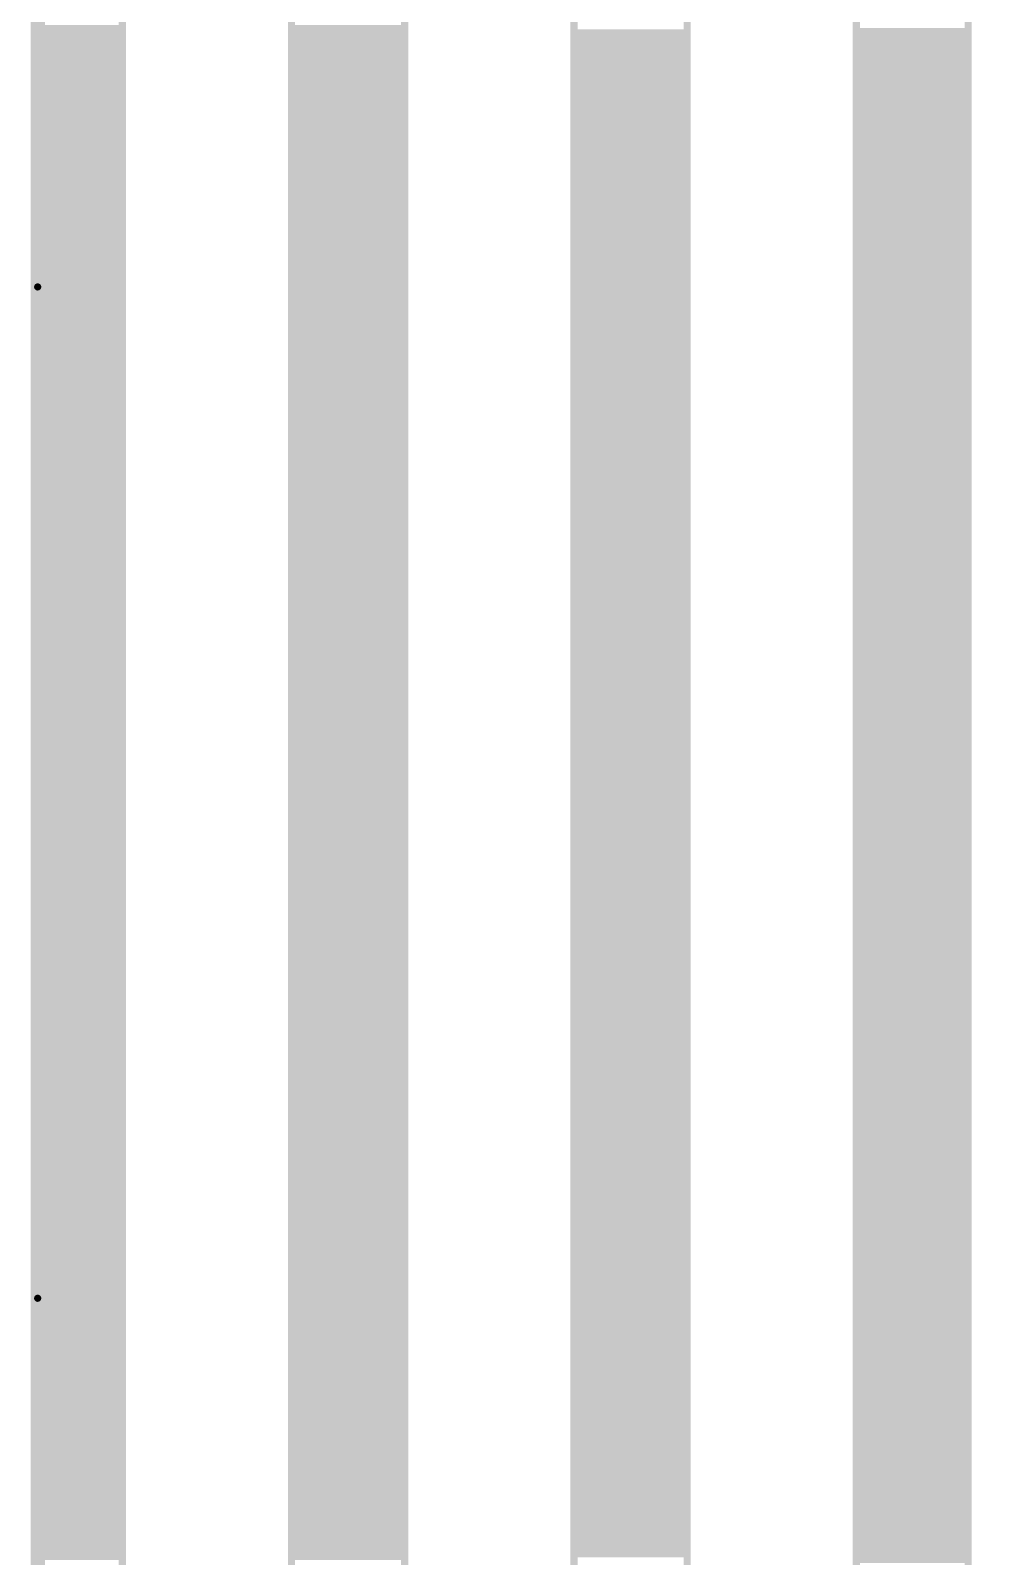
# Model space of a CAD drawing. Extents: x 2.14 to 10.29, y 1.14 to 8.17.
# Drawn here: x 8.383 to 9.05, y 5.507 to 6.571 of the extents above; entities that cross this region are included whole.
import ezdxf

# ---------------------------------------------------------------- set-up
doc = ezdxf.new("R2010")
doc.units = 0
doc.header["$LTSCALE"] = 25
doc.layers.get('0').update_dxf_attribs({"linetype": 'CONTINUOUS'})

# ---------------------------------------------------------------- blocks, each defined once
blk = doc.blocks.new('DISC')
at = {"color": 0, "const_width": 0.5}
blk.add_lwpolyline([(0, 0.25, 1), (0, -0.25, 1)], format="xyb", close=True, dxfattribs=at)

msp = doc.modelspace()

# ---------------------------------------------------------------- linework, layer by layer
at = {"color": 3}
for points, const_width in [([(8.388, 4.528), (8.388, 7.829), (9.805, 7.829), (9.805, 4.528), (8.388, 4.528)], 0.01), ([(8.388, 7.829), (8.447, 7.829), (8.447, 4.53), (8.388, 4.53), (8.388, 7.829)], 0.005), ([(8.565, 7.829), (8.644, 7.829), (8.644, 4.53), (8.565, 4.53), (8.565, 7.829)], 0.005), ([(8.762, 7.829), (8.841, 7.829), (8.841, 4.531), (8.762, 4.531), (8.762, 7.829)], 0.005), ([(8.959, 7.829), (9.037, 7.829), (9.037, 4.528), (8.959, 4.528), (8.959, 7.829)], 0.005), ([(8.388, 6.572), (8.447, 6.572)], 0.005), ([(8.565, 6.572), (8.644, 6.572)], 0.005), ([(8.388, 6.567), (8.447, 6.567)], 0.005), ([(8.388, 6.562), (8.447, 6.562)], 0.005), ([(8.565, 6.567), (8.644, 6.567)], 0.005), ([(8.565, 6.562), (8.644, 6.562)], 0.005), ([(8.762, 6.569), (8.841, 6.569)], 0.005), ([(8.762, 6.564), (8.841, 6.564)], 0.005), ([(8.959, 6.57), (9.037, 6.57)], 0.005), ([(8.959, 6.565), (9.037, 6.565)], 0.005), ([(8.388, 6.557), (8.447, 6.557)], 0.005), ([(8.388, 6.552), (8.447, 6.552)], 0.005), ([(8.565, 6.557), (8.644, 6.557)], 0.005), ([(8.565, 6.552), (8.644, 6.552)], 0.005), ([(8.762, 6.559), (8.841, 6.559)], 0.005), ([(8.762, 6.554), (8.841, 6.554)], 0.005), ([(8.959, 6.56), (9.037, 6.56)], 0.005), ([(8.959, 6.555), (9.037, 6.555)], 0.005), ([(8.388, 6.547), (8.447, 6.547)], 0.005), ([(8.388, 6.542), (8.447, 6.542)], 0.005), ([(8.565, 6.547), (8.644, 6.547)], 0.005), ([(8.565, 6.542), (8.644, 6.542)], 0.005), ([(8.762, 6.549), (8.841, 6.549)], 0.005), ([(8.762, 6.544), (8.841, 6.544)], 0.005), ([(8.959, 6.55), (9.037, 6.55)], 0.005), ([(8.959, 6.545), (9.037, 6.545)], 0.005), ([(8.959, 6.54), (9.037, 6.54)], 0.005), ([(8.388, 6.537), (8.447, 6.537)], 0.005), ([(8.388, 6.532), (8.447, 6.532)], 0.005), ([(8.565, 6.537), (8.644, 6.537)], 0.005), ([(8.565, 6.532), (8.644, 6.532)], 0.005), ([(8.762, 6.539), (8.841, 6.539)], 0.005), ([(8.762, 6.534), (8.841, 6.534)], 0.005), ([(8.762, 6.529), (8.841, 6.529)], 0.005), ([(8.959, 6.535), (9.037, 6.535)], 0.005), ([(8.959, 6.53), (9.037, 6.53)], 0.005), ([(8.388, 6.527), (8.447, 6.527)], 0.005), ([(8.388, 6.522), (8.447, 6.522)], 0.005), ([(8.565, 6.527), (8.644, 6.527)], 0.005), ([(8.565, 6.522), (8.644, 6.522)], 0.005), ([(8.762, 6.524), (8.841, 6.524)], 0.005), ([(8.762, 6.519), (8.841, 6.519)], 0.005), ([(8.959, 6.525), (9.037, 6.525)], 0.005), ([(8.959, 6.52), (9.037, 6.52)], 0.005), ([(8.388, 6.517), (8.447, 6.517)], 0.005), ([(8.388, 6.512), (8.447, 6.512)], 0.005), ([(8.565, 6.517), (8.644, 6.517)], 0.005), ([(8.565, 6.512), (8.644, 6.512)], 0.005), ([(8.762, 6.514), (8.841, 6.514)], 0.005), ([(8.762, 6.509), (8.841, 6.509)], 0.005), ([(8.959, 6.515), (9.037, 6.515)], 0.005), ([(8.959, 6.51), (9.037, 6.51)], 0.005), ([(8.388, 6.507), (8.447, 6.507)], 0.005), ([(8.388, 6.502), (8.447, 6.502)], 0.005), ([(8.565, 6.507), (8.644, 6.507)], 0.005), ([(8.565, 6.502), (8.644, 6.502)], 0.005), ([(8.762, 6.504), (8.841, 6.504)], 0.005), ([(8.762, 6.499), (8.841, 6.499)], 0.005), ([(8.959, 6.505), (9.037, 6.505)], 0.005), ([(8.959, 6.5), (9.037, 6.5)], 0.005), ([(8.388, 6.497), (8.447, 6.497)], 0.005), ([(8.388, 6.492), (8.447, 6.492)], 0.005), ([(8.388, 6.487), (8.447, 6.487)], 0.005), ([(8.565, 6.497), (8.644, 6.497)], 0.005), ([(8.565, 6.492), (8.644, 6.492)], 0.005), ([(8.565, 6.487), (8.644, 6.487)], 0.005), ([(8.762, 6.494), (8.841, 6.494)], 0.005), ([(8.762, 6.489), (8.841, 6.489)], 0.005), ([(8.959, 6.495), (9.037, 6.495)], 0.005), ([(8.959, 6.49), (9.037, 6.49)], 0.005), ([(8.388, 6.482), (8.447, 6.482)], 0.005), ([(8.388, 6.477), (8.447, 6.477)], 0.005), ([(8.565, 6.482), (8.644, 6.482)], 0.005), ([(8.565, 6.477), (8.644, 6.477)], 0.005), ([(8.762, 6.484), (8.841, 6.484)], 0.005), ([(8.762, 6.479), (8.841, 6.479)], 0.005), ([(8.959, 6.485), (9.037, 6.485)], 0.005), ([(8.959, 6.48), (9.037, 6.48)], 0.005), ([(8.388, 6.472), (8.447, 6.472)], 0.005), ([(8.388, 6.467), (8.447, 6.467)], 0.005), ([(8.565, 6.472), (8.644, 6.472)], 0.005), ([(8.565, 6.467), (8.644, 6.467)], 0.005), ([(8.762, 6.474), (8.841, 6.474)], 0.005), ([(8.762, 6.469), (8.841, 6.469)], 0.005), ([(8.959, 6.475), (9.037, 6.475)], 0.005), ([(8.959, 6.47), (9.037, 6.47)], 0.005), ([(8.388, 6.462), (8.447, 6.462)], 0.005), ([(8.388, 6.457), (8.447, 6.457)], 0.005), ([(8.565, 6.462), (8.644, 6.462)], 0.005), ([(8.565, 6.457), (8.644, 6.457)], 0.005), ([(8.762, 6.464), (8.841, 6.464)], 0.005), ([(8.762, 6.459), (8.841, 6.459)], 0.005), ([(8.959, 6.465), (9.037, 6.465)], 0.005), ([(8.959, 6.46), (9.037, 6.46)], 0.005), ([(8.959, 6.455), (9.037, 6.455)], 0.005), ([(8.388, 6.452), (8.447, 6.452)], 0.005), ([(8.388, 6.447), (8.447, 6.447)], 0.005), ([(8.565, 6.452), (8.644, 6.452)], 0.005), ([(8.565, 6.447), (8.644, 6.447)], 0.005), ([(8.762, 6.454), (8.841, 6.454)], 0.005), ([(8.762, 6.449), (8.841, 6.449)], 0.005), ([(8.762, 6.444), (8.841, 6.444)], 0.005), ([(8.959, 6.45), (9.037, 6.45)], 0.005), ([(8.959, 6.445), (9.037, 6.445)], 0.005), ([(8.388, 6.442), (8.447, 6.442)], 0.005), ([(8.388, 6.437), (8.447, 6.437)], 0.005), ([(8.565, 6.442), (8.644, 6.442)], 0.005), ([(8.565, 6.437), (8.644, 6.437)], 0.005), ([(8.762, 6.439), (8.841, 6.439)], 0.005), ([(8.762, 6.434), (8.841, 6.434)], 0.005), ([(8.959, 6.44), (9.037, 6.44)], 0.005), ([(8.959, 6.435), (9.037, 6.435)], 0.005), ([(8.388, 6.432), (8.447, 6.432)], 0.005), ([(8.388, 6.427), (8.447, 6.427)], 0.005), ([(8.565, 6.432), (8.644, 6.432)], 0.005), ([(8.565, 6.427), (8.644, 6.427)], 0.005), ([(8.762, 6.429), (8.841, 6.429)], 0.005), ([(8.762, 6.424), (8.841, 6.424)], 0.005), ([(8.959, 6.43), (9.037, 6.43)], 0.005), ([(8.959, 6.425), (9.037, 6.425)], 0.005), ([(8.388, 6.422), (8.447, 6.422)], 0.005), ([(8.388, 6.417), (8.447, 6.417)], 0.005), ([(8.388, 6.412), (8.447, 6.412)], 0.005), ([(8.565, 6.422), (8.644, 6.422)], 0.005), ([(8.565, 6.417), (8.644, 6.417)], 0.005), ([(8.565, 6.412), (8.644, 6.412)], 0.005), ([(8.762, 6.419), (8.841, 6.419)], 0.005), ([(8.762, 6.414), (8.841, 6.414)], 0.005), ([(8.959, 6.42), (9.037, 6.42)], 0.005), ([(8.959, 6.415), (9.037, 6.415)], 0.005), ([(8.388, 6.407), (8.447, 6.407)], 0.005), ([(8.388, 6.402), (8.447, 6.402)], 0.005), ([(8.565, 6.407), (8.644, 6.407)], 0.005), ([(8.565, 6.402), (8.644, 6.402)], 0.005), ([(8.762, 6.409), (8.841, 6.409)], 0.005), ([(8.762, 6.404), (8.841, 6.404)], 0.005), ([(8.959, 6.41), (9.037, 6.41)], 0.005), ([(8.959, 6.405), (9.037, 6.405)], 0.005), ([(8.388, 6.397), (8.447, 6.397)], 0.005), ([(8.388, 6.392), (8.447, 6.392)], 0.005), ([(8.388, 6.392), (8.388, 4.053)], 0.005), ([(8.565, 6.397), (8.644, 6.397)], 0.005), ([(8.565, 6.392), (8.644, 6.392)], 0.005), ([(8.762, 6.399), (8.841, 6.399)], 0.005), ([(8.762, 6.394), (8.841, 6.394)], 0.005), ([(8.959, 6.4), (9.037, 6.4)], 0.005), ([(8.959, 6.395), (9.037, 6.395)], 0.005), ([(8.388, 6.387), (8.447, 6.387)], 0.005), ([(8.388, 6.382), (8.447, 6.382)], 0.005), ([(8.565, 6.387), (8.644, 6.387)], 0.005), ([(8.565, 6.382), (8.644, 6.382)], 0.005), ([(8.762, 6.389), (8.841, 6.389)], 0.005), ([(8.762, 6.384), (8.841, 6.384)], 0.005), ([(8.959, 6.39), (9.037, 6.39)], 0.005), ([(8.959, 6.385), (9.037, 6.385)], 0.005), ([(8.388, 6.377), (8.447, 6.377)], 0.005), ([(8.388, 6.372), (8.447, 6.372)], 0.005), ([(8.565, 6.377), (8.644, 6.377)], 0.005), ([(8.565, 6.372), (8.644, 6.372)], 0.005), ([(8.762, 6.379), (8.841, 6.379)], 0.005), ([(8.762, 6.374), (8.841, 6.374)], 0.005), ([(8.959, 6.38), (9.037, 6.38)], 0.005), ([(8.959, 6.375), (9.037, 6.375)], 0.005), ([(8.959, 6.37), (9.037, 6.37)], 0.005), ([(8.388, 6.367), (8.447, 6.367)], 0.005), ([(8.388, 6.362), (8.447, 6.362)], 0.005), ([(8.565, 6.367), (8.644, 6.367)], 0.005), ([(8.565, 6.362), (8.644, 6.362)], 0.005), ([(8.762, 6.369), (8.841, 6.369)], 0.005), ([(8.762, 6.364), (8.841, 6.364)], 0.005), ([(8.762, 6.359), (8.841, 6.359)], 0.005), ([(8.959, 6.365), (9.037, 6.365)], 0.005), ([(8.959, 6.36), (9.037, 6.36)], 0.005), ([(8.388, 6.357), (8.447, 6.357)], 0.005), ([(8.388, 6.352), (8.447, 6.352)], 0.005), ([(8.565, 6.357), (8.644, 6.357)], 0.005), ([(8.565, 6.352), (8.644, 6.352)], 0.005), ([(8.762, 6.354), (8.841, 6.354)], 0.005), ([(8.762, 6.349), (8.841, 6.349)], 0.005), ([(8.959, 6.355), (9.037, 6.355)], 0.005), ([(8.959, 6.35), (9.037, 6.35)], 0.005), ([(8.388, 6.347), (8.447, 6.347)], 0.005), ([(8.388, 6.342), (8.447, 6.342)], 0.005), ([(8.565, 6.347), (8.644, 6.347)], 0.005), ([(8.565, 6.342), (8.644, 6.342)], 0.005), ([(8.762, 6.344), (8.841, 6.344)], 0.005), ([(8.762, 6.339), (8.841, 6.339)], 0.005), ([(8.959, 6.345), (9.037, 6.345)], 0.005), ([(8.959, 6.34), (9.037, 6.34)], 0.005), ([(8.388, 6.337), (8.447, 6.337)], 0.005), ([(8.388, 6.332), (8.447, 6.332)], 0.005), ([(8.388, 6.327), (8.447, 6.327)], 0.005), ([(8.565, 6.337), (8.644, 6.337)], 0.005), ([(8.565, 6.332), (8.644, 6.332)], 0.005), ([(8.565, 6.327), (8.644, 6.327)], 0.005), ([(8.762, 6.334), (8.841, 6.334)], 0.005), ([(8.762, 6.329), (8.841, 6.329)], 0.005), ([(8.959, 6.335), (9.037, 6.335)], 0.005), ([(8.959, 6.33), (9.037, 6.33)], 0.005), ([(8.388, 6.322), (8.447, 6.322)], 0.005), ([(8.388, 6.317), (8.447, 6.317)], 0.005), ([(8.565, 6.322), (8.644, 6.322)], 0.005), ([(8.565, 6.317), (8.644, 6.317)], 0.005), ([(8.762, 6.324), (8.841, 6.324)], 0.005), ([(8.762, 6.319), (8.841, 6.319)], 0.005), ([(8.959, 6.325), (9.037, 6.325)], 0.005), ([(8.959, 6.32), (9.037, 6.32)], 0.005), ([(8.388, 6.312), (8.447, 6.312)], 0.005), ([(8.388, 6.307), (8.447, 6.307)], 0.005), ([(8.565, 6.312), (8.644, 6.312)], 0.005), ([(8.565, 6.307), (8.644, 6.307)], 0.005), ([(8.762, 6.314), (8.841, 6.314)], 0.005), ([(8.762, 6.309), (8.841, 6.309)], 0.005), ([(8.959, 6.315), (9.037, 6.315)], 0.005), ([(8.959, 6.31), (9.037, 6.31)], 0.005), ([(8.388, 6.302), (8.447, 6.302)], 0.005), ([(8.388, 6.297), (8.447, 6.297)], 0.005), ([(8.565, 6.302), (8.644, 6.302)], 0.005), ([(8.565, 6.297), (8.644, 6.297)], 0.005), ([(8.762, 6.304), (8.841, 6.304)], 0.005), ([(8.762, 6.299), (8.841, 6.299)], 0.005), ([(8.959, 6.305), (9.037, 6.305)], 0.005), ([(8.959, 6.3), (9.037, 6.3)], 0.005), ([(8.959, 6.295), (9.037, 6.295)], 0.005), ([(8.388, 6.292), (8.447, 6.292)], 0.005), ([(8.388, 6.287), (8.447, 6.287)], 0.005), ([(8.565, 6.292), (8.644, 6.292)], 0.005), ([(8.565, 6.287), (8.644, 6.287)], 0.005), ([(8.762, 6.294), (8.841, 6.294)], 0.005), ([(8.762, 6.289), (8.841, 6.289)], 0.005), ([(8.959, 6.29), (9.037, 6.29)], 0.005), ([(8.959, 6.285), (9.037, 6.285)], 0.005), ([(8.388, 6.282), (8.447, 6.282)], 0.005), ([(8.388, 6.277), (8.447, 6.277)], 0.005), ([(8.565, 6.282), (8.644, 6.282)], 0.005), ([(8.565, 6.277), (8.644, 6.277)], 0.005), ([(8.762, 6.284), (8.841, 6.284)], 0.005), ([(8.762, 6.279), (8.841, 6.279)], 0.005), ([(8.762, 6.274), (8.841, 6.274)], 0.005), ([(8.959, 6.28), (9.037, 6.28)], 0.005), ([(8.959, 6.275), (9.037, 6.275)], 0.005), ([(8.388, 6.272), (8.447, 6.272)], 0.005), ([(8.388, 6.267), (8.447, 6.267)], 0.005), ([(8.565, 6.272), (8.644, 6.272)], 0.005), ([(8.565, 6.267), (8.644, 6.267)], 0.005), ([(8.762, 6.269), (8.841, 6.269)], 0.005), ([(8.762, 6.264), (8.841, 6.264)], 0.005), ([(8.959, 6.27), (9.037, 6.27)], 0.005), ([(8.959, 6.265), (9.037, 6.265)], 0.005), ([(8.388, 6.262), (8.447, 6.262)], 0.005), ([(8.388, 6.257), (8.447, 6.257)], 0.005), ([(8.565, 6.262), (8.644, 6.262)], 0.005), ([(8.565, 6.257), (8.644, 6.257)], 0.005), ([(8.762, 6.259), (8.841, 6.259)], 0.005), ([(8.762, 6.254), (8.841, 6.254)], 0.005), ([(8.959, 6.26), (9.037, 6.26)], 0.005), ([(8.959, 6.255), (9.037, 6.255)], 0.005), ([(8.388, 6.252), (8.447, 6.252)], 0.005), ([(8.388, 6.247), (8.447, 6.247)], 0.005), ([(8.388, 6.242), (8.447, 6.242)], 0.005), ([(8.565, 6.252), (8.644, 6.252)], 0.005), ([(8.565, 6.247), (8.644, 6.247)], 0.005), ([(8.565, 6.242), (8.644, 6.242)], 0.005), ([(8.762, 6.249), (8.841, 6.249)], 0.005), ([(8.762, 6.244), (8.841, 6.244)], 0.005), ([(8.959, 6.25), (9.037, 6.25)], 0.005), ([(8.959, 6.245), (9.037, 6.245)], 0.005), ([(8.388, 6.237), (8.447, 6.237)], 0.005), ([(8.388, 6.232), (8.447, 6.232)], 0.005), ([(8.565, 6.237), (8.644, 6.237)], 0.005), ([(8.565, 6.232), (8.644, 6.232)], 0.005), ([(8.762, 6.239), (8.841, 6.239)], 0.005), ([(8.762, 6.234), (8.841, 6.234)], 0.005), ([(8.959, 6.24), (9.037, 6.24)], 0.005), ([(8.959, 6.235), (9.037, 6.235)], 0.005), ([(8.388, 6.227), (8.447, 6.227)], 0.005), ([(8.388, 6.222), (8.447, 6.222)], 0.005), ([(8.565, 6.227), (8.644, 6.227)], 0.005), ([(8.565, 6.222), (8.644, 6.222)], 0.005), ([(8.762, 6.229), (8.841, 6.229)], 0.005), ([(8.762, 6.224), (8.841, 6.224)], 0.005), ([(8.959, 6.23), (9.037, 6.23)], 0.005), ([(8.959, 6.225), (9.037, 6.225)], 0.005), ([(8.388, 6.217), (8.447, 6.217)], 0.005), ([(8.388, 6.212), (8.447, 6.212)], 0.005), ([(8.565, 6.217), (8.644, 6.217)], 0.005), ([(8.565, 6.212), (8.644, 6.212)], 0.005), ([(8.762, 6.219), (8.841, 6.219)], 0.005), ([(8.762, 6.214), (8.841, 6.214)], 0.005), ([(8.959, 6.22), (9.037, 6.22)], 0.005), ([(8.959, 6.215), (9.037, 6.215)], 0.005), ([(8.959, 6.21), (9.037, 6.21)], 0.005), ([(8.388, 6.207), (8.447, 6.207)], 0.005), ([(8.388, 6.202), (8.447, 6.202)], 0.005), ([(8.565, 6.207), (8.644, 6.207)], 0.005), ([(8.565, 6.202), (8.644, 6.202)], 0.005), ([(8.762, 6.209), (8.841, 6.209)], 0.005), ([(8.762, 6.204), (8.841, 6.204)], 0.005), ([(8.959, 6.205), (9.037, 6.205)], 0.005), ([(8.959, 6.2), (9.037, 6.2)], 0.005), ([(8.388, 6.197), (8.447, 6.197)], 0.005), ([(8.388, 6.192), (8.447, 6.192)], 0.005), ([(8.565, 6.197), (8.644, 6.197)], 0.005), ([(8.565, 6.192), (8.644, 6.192)], 0.005), ([(8.762, 6.199), (8.841, 6.199)], 0.005), ([(8.762, 6.194), (8.841, 6.194)], 0.005), ([(8.762, 6.189), (8.841, 6.189)], 0.005), ([(8.959, 6.195), (9.037, 6.195)], 0.005), ([(8.959, 6.19), (9.037, 6.19)], 0.005), ([(8.388, 6.187), (8.447, 6.187)], 0.005), ([(8.388, 6.182), (8.447, 6.182)], 0.005), ([(8.565, 6.187), (8.644, 6.187)], 0.005), ([(8.565, 6.182), (8.644, 6.182)], 0.005), ([(8.762, 6.184), (8.841, 6.184)], 0.005), ([(8.762, 6.179), (8.841, 6.179)], 0.005), ([(8.959, 6.185), (9.037, 6.185)], 0.005), ([(8.959, 6.18), (9.037, 6.18)], 0.005), ([(8.388, 6.177), (8.447, 6.177)], 0.005), ([(8.388, 6.172), (8.447, 6.172)], 0.005), ([(8.565, 6.177), (8.644, 6.177)], 0.005), ([(8.565, 6.172), (8.644, 6.172)], 0.005), ([(8.762, 6.174), (8.841, 6.174)], 0.005), ([(8.762, 6.169), (8.841, 6.169)], 0.005), ([(8.959, 6.175), (9.037, 6.175)], 0.005), ([(8.959, 6.17), (9.037, 6.17)], 0.005), ([(8.388, 6.167), (8.447, 6.167)], 0.005), ([(8.388, 6.162), (8.447, 6.162)], 0.005), ([(8.388, 6.157), (8.447, 6.157)], 0.005), ([(8.565, 6.167), (8.644, 6.167)], 0.005), ([(8.565, 6.162), (8.644, 6.162)], 0.005), ([(8.565, 6.157), (8.644, 6.157)], 0.005), ([(8.762, 6.164), (8.841, 6.164)], 0.005), ([(8.762, 6.159), (8.841, 6.159)], 0.005), ([(8.959, 6.165), (9.037, 6.165)], 0.005), ([(8.959, 6.16), (9.037, 6.16)], 0.005), ([(8.388, 6.152), (8.447, 6.152)], 0.005), ([(8.388, 6.147), (8.447, 6.147)], 0.005), ([(8.565, 6.152), (8.644, 6.152)], 0.005), ([(8.565, 6.147), (8.644, 6.147)], 0.005), ([(8.762, 6.154), (8.841, 6.154)], 0.005), ([(8.762, 6.149), (8.841, 6.149)], 0.005), ([(8.959, 6.155), (9.037, 6.155)], 0.005), ([(8.959, 6.15), (9.037, 6.15)], 0.005), ([(8.388, 6.142), (8.447, 6.142)], 0.005), ([(8.388, 6.137), (8.447, 6.137)], 0.005), ([(8.565, 6.142), (8.644, 6.142)], 0.005), ([(8.565, 6.137), (8.644, 6.137)], 0.005), ([(8.762, 6.144), (8.841, 6.144)], 0.005), ([(8.762, 6.139), (8.841, 6.139)], 0.005), ([(8.959, 6.145), (9.037, 6.145)], 0.005), ([(8.959, 6.14), (9.037, 6.14)], 0.005), ([(8.388, 6.132), (8.447, 6.132)], 0.005), ([(8.388, 6.127), (8.447, 6.127)], 0.005), ([(8.565, 6.132), (8.644, 6.132)], 0.005), ([(8.565, 6.127), (8.644, 6.127)], 0.005), ([(8.762, 6.134), (8.841, 6.134)], 0.005), ([(8.762, 6.129), (8.841, 6.129)], 0.005), ([(8.959, 6.135), (9.037, 6.135)], 0.005), ([(8.959, 6.13), (9.037, 6.13)], 0.005), ([(8.959, 6.125), (9.037, 6.125)], 0.005), ([(8.388, 6.122), (8.447, 6.122)], 0.005), ([(8.388, 6.117), (8.447, 6.117)], 0.005), ([(8.565, 6.122), (8.644, 6.122)], 0.005), ([(8.565, 6.117), (8.644, 6.117)], 0.005), ([(8.762, 6.124), (8.841, 6.124)], 0.005), ([(8.762, 6.119), (8.841, 6.119)], 0.005), ([(8.959, 6.12), (9.037, 6.12)], 0.005), ([(8.959, 6.115), (9.037, 6.115)], 0.005), ([(8.388, 6.112), (8.447, 6.112)], 0.005), ([(8.388, 6.107), (8.447, 6.107)], 0.005), ([(8.565, 6.112), (8.644, 6.112)], 0.005), ([(8.565, 6.107), (8.644, 6.107)], 0.005), ([(8.762, 6.114), (8.841, 6.114)], 0.005), ([(8.762, 6.109), (8.841, 6.109)], 0.005), ([(8.762, 6.104), (8.841, 6.104)], 0.005), ([(8.959, 6.11), (9.037, 6.11)], 0.005), ([(8.959, 6.105), (9.037, 6.105)], 0.005), ([(8.388, 6.102), (8.447, 6.102)], 0.005), ([(8.388, 6.097), (8.447, 6.097)], 0.005), ([(8.565, 6.102), (8.644, 6.102)], 0.005), ([(8.565, 6.097), (8.644, 6.097)], 0.005), ([(8.762, 6.099), (8.841, 6.099)], 0.005), ([(8.762, 6.094), (8.841, 6.094)], 0.005), ([(8.959, 6.1), (9.037, 6.1)], 0.005), ([(8.959, 6.095), (9.037, 6.095)], 0.005), ([(8.388, 6.092), (8.447, 6.092)], 0.005), ([(8.388, 6.087), (8.447, 6.087)], 0.005), ([(8.565, 6.092), (8.644, 6.092)], 0.005), ([(8.565, 6.087), (8.644, 6.087)], 0.005), ([(8.762, 6.089), (8.841, 6.089)], 0.005), ([(8.762, 6.084), (8.841, 6.084)], 0.005), ([(8.959, 6.09), (9.037, 6.09)], 0.005), ([(8.959, 6.085), (9.037, 6.085)], 0.005), ([(8.388, 6.082), (8.447, 6.082)], 0.005), ([(8.388, 6.077), (8.447, 6.077)], 0.005), ([(8.388, 6.072), (8.447, 6.072)], 0.005), ([(8.565, 6.082), (8.644, 6.082)], 0.005), ([(8.565, 6.077), (8.644, 6.077)], 0.005), ([(8.565, 6.072), (8.644, 6.072)], 0.005), ([(8.762, 6.079), (8.841, 6.079)], 0.005), ([(8.762, 6.074), (8.841, 6.074)], 0.005), ([(8.959, 6.08), (9.037, 6.08)], 0.005), ([(8.959, 6.075), (9.037, 6.075)], 0.005), ([(8.388, 6.067), (8.447, 6.067)], 0.005), ([(8.388, 6.062), (8.447, 6.062)], 0.005), ([(8.565, 6.067), (8.644, 6.067)], 0.005), ([(8.565, 6.062), (8.644, 6.062)], 0.005), ([(8.762, 6.069), (8.841, 6.069)], 0.005), ([(8.762, 6.064), (8.841, 6.064)], 0.005), ([(8.959, 6.07), (9.037, 6.07)], 0.005), ([(8.959, 6.065), (9.037, 6.065)], 0.005), ([(8.388, 6.057), (8.447, 6.057)], 0.005), ([(8.388, 6.052), (8.447, 6.052)], 0.005), ([(8.565, 6.057), (8.644, 6.057)], 0.005), ([(8.565, 6.052), (8.644, 6.052)], 0.005), ([(8.762, 6.059), (8.841, 6.059)], 0.005), ([(8.762, 6.054), (8.841, 6.054)], 0.005), ([(8.959, 6.06), (9.037, 6.06)], 0.005), ([(8.959, 6.055), (9.037, 6.055)], 0.005), ([(8.388, 6.047), (8.447, 6.047)], 0.005), ([(8.388, 6.042), (8.447, 6.042)], 0.005), ([(8.565, 6.047), (8.644, 6.047)], 0.005), ([(8.565, 6.042), (8.644, 6.042)], 0.005), ([(8.762, 6.049), (8.841, 6.049)], 0.005), ([(8.762, 6.044), (8.841, 6.044)], 0.005), ([(8.959, 6.05), (9.037, 6.05)], 0.005), ([(8.959, 6.045), (9.037, 6.045)], 0.005), ([(8.959, 6.04), (9.037, 6.04)], 0.005), ([(8.388, 6.037), (8.447, 6.037)], 0.005), ([(8.388, 6.032), (8.447, 6.032)], 0.005), ([(8.565, 6.037), (8.644, 6.037)], 0.005), ([(8.565, 6.032), (8.644, 6.032)], 0.005), ([(8.762, 6.039), (8.841, 6.039)], 0.005), ([(8.762, 6.034), (8.841, 6.034)], 0.005), ([(8.762, 6.029), (8.841, 6.029)], 0.005), ([(8.959, 6.035), (9.037, 6.035)], 0.005), ([(8.959, 6.03), (9.037, 6.03)], 0.005), ([(8.388, 6.027), (8.447, 6.027)], 0.005), ([(8.388, 6.022), (8.447, 6.022)], 0.005), ([(8.565, 6.027), (8.644, 6.027)], 0.005), ([(8.565, 6.022), (8.644, 6.022)], 0.005), ([(8.762, 6.024), (8.841, 6.024)], 0.005), ([(8.762, 6.019), (8.841, 6.019)], 0.005), ([(8.959, 6.025), (9.037, 6.025)], 0.005), ([(8.959, 6.02), (9.037, 6.02)], 0.005), ([(8.388, 6.017), (8.447, 6.017)], 0.005), ([(8.388, 6.012), (8.447, 6.012)], 0.005), ([(8.565, 6.017), (8.644, 6.017)], 0.005), ([(8.565, 6.012), (8.644, 6.012)], 0.005), ([(8.762, 6.014), (8.841, 6.014)], 0.005), ([(8.762, 6.009), (8.841, 6.009)], 0.005), ([(8.959, 6.015), (9.037, 6.015)], 0.005), ([(8.959, 6.01), (9.037, 6.01)], 0.005), ([(8.388, 6.007), (8.447, 6.007)], 0.005), ([(8.388, 6.002), (8.447, 6.002)], 0.005), ([(8.565, 6.007), (8.644, 6.007)], 0.005), ([(8.565, 6.002), (8.644, 6.002)], 0.005), ([(8.762, 6.004), (8.841, 6.004)], 0.005), ([(8.762, 5.999), (8.841, 5.999)], 0.005), ([(8.959, 6.005), (9.037, 6.005)], 0.005), ([(8.959, 6), (9.037, 6)], 0.005), ([(8.388, 5.997), (8.447, 5.997)], 0.005), ([(8.388, 5.992), (8.447, 5.992)], 0.005), ([(8.388, 5.987), (8.447, 5.987)], 0.005), ([(8.565, 5.997), (8.644, 5.997)], 0.005), ([(8.565, 5.992), (8.644, 5.992)], 0.005), ([(8.565, 5.987), (8.644, 5.987)], 0.005), ([(8.762, 5.994), (8.841, 5.994)], 0.005), ([(8.762, 5.989), (8.841, 5.989)], 0.005), ([(8.959, 5.995), (9.037, 5.995)], 0.005), ([(8.959, 5.99), (9.037, 5.99)], 0.005), ([(8.388, 5.982), (8.447, 5.982)], 0.005), ([(8.388, 5.977), (8.447, 5.977)], 0.005), ([(8.565, 5.982), (8.644, 5.982)], 0.005), ([(8.565, 5.977), (8.644, 5.977)], 0.005), ([(8.762, 5.984), (8.841, 5.984)], 0.005), ([(8.762, 5.979), (8.841, 5.979)], 0.005), ([(8.959, 5.985), (9.037, 5.985)], 0.005), ([(8.959, 5.98), (9.037, 5.98)], 0.005), ([(8.388, 5.972), (8.447, 5.972)], 0.005), ([(8.388, 5.967), (8.447, 5.967)], 0.005), ([(8.565, 5.972), (8.644, 5.972)], 0.005), ([(8.565, 5.967), (8.644, 5.967)], 0.005), ([(8.762, 5.974), (8.841, 5.974)], 0.005), ([(8.762, 5.969), (8.841, 5.969)], 0.005), ([(8.959, 5.975), (9.037, 5.975)], 0.005), ([(8.959, 5.97), (9.037, 5.97)], 0.005), ([(8.388, 5.962), (8.447, 5.962)], 0.005), ([(8.388, 5.957), (8.447, 5.957)], 0.005), ([(8.565, 5.962), (8.644, 5.962)], 0.005), ([(8.565, 5.957), (8.644, 5.957)], 0.005), ([(8.762, 5.964), (8.841, 5.964)], 0.005), ([(8.762, 5.959), (8.841, 5.959)], 0.005), ([(8.959, 5.965), (9.037, 5.965)], 0.005), ([(8.959, 5.96), (9.037, 5.96)], 0.005), ([(8.959, 5.955), (9.037, 5.955)], 0.005), ([(8.388, 5.952), (8.447, 5.952)], 0.005), ([(8.388, 5.947), (8.447, 5.947)], 0.005), ([(8.565, 5.952), (8.644, 5.952)], 0.005), ([(8.565, 5.947), (8.644, 5.947)], 0.005), ([(8.762, 5.954), (8.841, 5.954)], 0.005), ([(8.762, 5.949), (8.841, 5.949)], 0.005), ([(8.762, 5.944), (8.841, 5.944)], 0.005), ([(8.959, 5.95), (9.037, 5.95)], 0.005), ([(8.959, 5.945), (9.037, 5.945)], 0.005), ([(8.388, 5.942), (8.447, 5.942)], 0.005), ([(8.388, 5.937), (8.447, 5.937)], 0.005), ([(8.565, 5.942), (8.644, 5.942)], 0.005), ([(8.565, 5.937), (8.644, 5.937)], 0.005), ([(8.762, 5.939), (8.841, 5.939)], 0.005), ([(8.762, 5.934), (8.841, 5.934)], 0.005), ([(8.959, 5.94), (9.037, 5.94)], 0.005), ([(8.959, 5.935), (9.037, 5.935)], 0.005), ([(8.388, 5.932), (8.447, 5.932)], 0.005), ([(8.388, 5.927), (8.447, 5.927)], 0.005), ([(8.565, 5.932), (8.644, 5.932)], 0.005), ([(8.565, 5.927), (8.644, 5.927)], 0.005), ([(8.762, 5.929), (8.841, 5.929)], 0.005), ([(8.762, 5.924), (8.841, 5.924)], 0.005), ([(8.959, 5.93), (9.037, 5.93)], 0.005), ([(8.959, 5.925), (9.037, 5.925)], 0.005), ([(8.388, 5.922), (8.447, 5.922)], 0.005), ([(8.388, 5.917), (8.447, 5.917)], 0.005), ([(8.388, 5.912), (8.447, 5.912)], 0.005), ([(8.565, 5.922), (8.644, 5.922)], 0.005), ([(8.565, 5.917), (8.644, 5.917)], 0.005), ([(8.565, 5.912), (8.644, 5.912)], 0.005), ([(8.762, 5.919), (8.841, 5.919)], 0.005), ([(8.762, 5.914), (8.841, 5.914)], 0.005), ([(8.959, 5.92), (9.037, 5.92)], 0.005), ([(8.959, 5.915), (9.037, 5.915)], 0.005), ([(8.388, 5.907), (8.447, 5.907)], 0.005), ([(8.388, 5.902), (8.447, 5.902)], 0.005), ([(8.565, 5.907), (8.644, 5.907)], 0.005), ([(8.565, 5.902), (8.644, 5.902)], 0.005), ([(8.762, 5.909), (8.841, 5.909)], 0.005), ([(8.762, 5.904), (8.841, 5.904)], 0.005), ([(8.959, 5.91), (9.037, 5.91)], 0.005), ([(8.959, 5.905), (9.037, 5.905)], 0.005), ([(8.388, 5.897), (8.447, 5.897)], 0.005), ([(8.388, 5.892), (8.447, 5.892)], 0.005), ([(8.565, 5.897), (8.644, 5.897)], 0.005), ([(8.565, 5.892), (8.644, 5.892)], 0.005), ([(8.762, 5.899), (8.841, 5.899)], 0.005), ([(8.762, 5.894), (8.841, 5.894)], 0.005), ([(8.959, 5.9), (9.037, 5.9)], 0.005), ([(8.959, 5.895), (9.037, 5.895)], 0.005), ([(8.388, 5.887), (8.447, 5.887)], 0.005), ([(8.388, 5.882), (8.447, 5.882)], 0.005), ([(8.565, 5.887), (8.644, 5.887)], 0.005), ([(8.565, 5.882), (8.644, 5.882)], 0.005), ([(8.762, 5.889), (8.841, 5.889)], 0.005), ([(8.762, 5.884), (8.841, 5.884)], 0.005), ([(8.959, 5.89), (9.037, 5.89)], 0.005), ([(8.959, 5.885), (9.037, 5.885)], 0.005), ([(8.388, 5.877), (8.447, 5.877)], 0.005), ([(8.388, 5.872), (8.447, 5.872)], 0.005), ([(8.565, 5.877), (8.644, 5.877)], 0.005), ([(8.565, 5.872), (8.644, 5.872)], 0.005), ([(8.762, 5.879), (8.841, 5.879)], 0.005), ([(8.762, 5.874), (8.841, 5.874)], 0.005), ([(8.959, 5.88), (9.037, 5.88)], 0.005), ([(8.959, 5.875), (9.037, 5.875)], 0.005), ([(8.959, 5.87), (9.037, 5.87)], 0.005), ([(8.388, 5.867), (8.447, 5.867)], 0.005), ([(8.388, 5.862), (8.447, 5.862)], 0.005), ([(8.565, 5.867), (8.644, 5.867)], 0.005), ([(8.565, 5.862), (8.644, 5.862)], 0.005), ([(8.762, 5.869), (8.841, 5.869)], 0.005), ([(8.762, 5.864), (8.841, 5.864)], 0.005), ([(8.762, 5.859), (8.841, 5.859)], 0.005), ([(8.959, 5.865), (9.037, 5.865)], 0.005), ([(8.959, 5.86), (9.037, 5.86)], 0.005), ([(8.388, 5.857), (8.447, 5.857)], 0.005), ([(8.388, 5.852), (8.447, 5.852)], 0.005), ([(8.565, 5.857), (8.644, 5.857)], 0.005), ([(8.565, 5.852), (8.644, 5.852)], 0.005), ([(8.762, 5.854), (8.841, 5.854)], 0.005), ([(8.762, 5.849), (8.841, 5.849)], 0.005), ([(8.959, 5.855), (9.037, 5.855)], 0.005), ([(8.959, 5.85), (9.037, 5.85)], 0.005), ([(8.388, 5.847), (8.447, 5.847)], 0.005), ([(8.388, 5.842), (8.447, 5.842)], 0.005), ([(8.565, 5.847), (8.644, 5.847)], 0.005), ([(8.565, 5.842), (8.644, 5.842)], 0.005), ([(8.762, 5.844), (8.841, 5.844)], 0.005), ([(8.762, 5.839), (8.841, 5.839)], 0.005), ([(8.959, 5.845), (9.037, 5.845)], 0.005), ([(8.959, 5.84), (9.037, 5.84)], 0.005), ([(8.388, 5.837), (8.447, 5.837)], 0.005), ([(8.388, 5.832), (8.447, 5.832)], 0.005), ([(8.388, 5.827), (8.447, 5.827)], 0.005), ([(8.565, 5.837), (8.644, 5.837)], 0.005), ([(8.565, 5.832), (8.644, 5.832)], 0.005), ([(8.565, 5.827), (8.644, 5.827)], 0.005), ([(8.762, 5.834), (8.841, 5.834)], 0.005), ([(8.762, 5.829), (8.841, 5.829)], 0.005), ([(8.959, 5.835), (9.037, 5.835)], 0.005), ([(8.959, 5.83), (9.037, 5.83)], 0.005), ([(8.388, 5.822), (8.447, 5.822)], 0.005), ([(8.388, 5.817), (8.447, 5.817)], 0.005), ([(8.565, 5.822), (8.644, 5.822)], 0.005), ([(8.565, 5.817), (8.644, 5.817)], 0.005), ([(8.762, 5.824), (8.841, 5.824)], 0.005), ([(8.762, 5.819), (8.841, 5.819)], 0.005), ([(8.959, 5.825), (9.037, 5.825)], 0.005), ([(8.959, 5.82), (9.037, 5.82)], 0.005), ([(8.388, 5.812), (8.447, 5.812)], 0.005), ([(8.388, 5.807), (8.447, 5.807)], 0.005), ([(8.565, 5.812), (8.644, 5.812)], 0.005), ([(8.565, 5.807), (8.644, 5.807)], 0.005), ([(8.762, 5.814), (8.841, 5.814)], 0.005), ([(8.762, 5.809), (8.841, 5.809)], 0.005), ([(8.959, 5.815), (9.037, 5.815)], 0.005), ([(8.959, 5.81), (9.037, 5.81)], 0.005), ([(8.388, 5.802), (8.447, 5.802)], 0.005), ([(8.388, 5.797), (8.447, 5.797)], 0.005), ([(8.565, 5.802), (8.644, 5.802)], 0.005), ([(8.565, 5.797), (8.644, 5.797)], 0.005), ([(8.762, 5.804), (8.841, 5.804)], 0.005), ([(8.762, 5.799), (8.841, 5.799)], 0.005), ([(8.959, 5.805), (9.037, 5.805)], 0.005), ([(8.959, 5.8), (9.037, 5.8)], 0.005), ([(8.959, 5.795), (9.037, 5.795)], 0.005), ([(8.388, 5.792), (8.447, 5.792)], 0.005), ([(8.388, 5.787), (8.447, 5.787)], 0.005), ([(8.565, 5.792), (8.644, 5.792)], 0.005), ([(8.565, 5.787), (8.644, 5.787)], 0.005), ([(8.762, 5.794), (8.841, 5.794)], 0.005), ([(8.762, 5.789), (8.841, 5.789)], 0.005), ([(8.959, 5.79), (9.037, 5.79)], 0.005), ([(8.959, 5.785), (9.037, 5.785)], 0.005), ([(8.388, 5.782), (8.447, 5.782)], 0.005), ([(8.388, 5.777), (8.447, 5.777)], 0.005), ([(8.565, 5.782), (8.644, 5.782)], 0.005), ([(8.565, 5.777), (8.644, 5.777)], 0.005), ([(8.762, 5.784), (8.841, 5.784)], 0.005), ([(8.762, 5.779), (8.841, 5.779)], 0.005), ([(8.762, 5.774), (8.841, 5.774)], 0.005), ([(8.959, 5.78), (9.037, 5.78)], 0.005), ([(8.959, 5.775), (9.037, 5.775)], 0.005), ([(8.388, 5.772), (8.447, 5.772)], 0.005), ([(8.388, 5.767), (8.447, 5.767)], 0.005), ([(8.565, 5.772), (8.644, 5.772)], 0.005), ([(8.565, 5.767), (8.644, 5.767)], 0.005), ([(8.762, 5.769), (8.841, 5.769)], 0.005), ([(8.762, 5.764), (8.841, 5.764)], 0.005), ([(8.959, 5.77), (9.037, 5.77)], 0.005), ([(8.959, 5.765), (9.037, 5.765)], 0.005), ([(8.388, 5.762), (8.447, 5.762)], 0.005), ([(8.388, 5.757), (8.447, 5.757)], 0.005), ([(8.565, 5.762), (8.644, 5.762)], 0.005), ([(8.565, 5.757), (8.644, 5.757)], 0.005), ([(8.762, 5.759), (8.841, 5.759)], 0.005), ([(8.762, 5.754), (8.841, 5.754)], 0.005), ([(8.959, 5.76), (9.037, 5.76)], 0.005), ([(8.959, 5.755), (9.037, 5.755)], 0.005), ([(8.388, 5.752), (8.447, 5.752)], 0.005), ([(8.388, 5.747), (8.447, 5.747)], 0.005), ([(8.388, 5.742), (8.447, 5.742)], 0.005), ([(8.565, 5.752), (8.644, 5.752)], 0.005), ([(8.565, 5.747), (8.644, 5.747)], 0.005), ([(8.565, 5.742), (8.644, 5.742)], 0.005), ([(8.762, 5.749), (8.841, 5.749)], 0.005), ([(8.762, 5.744), (8.841, 5.744)], 0.005), ([(8.959, 5.75), (9.037, 5.75)], 0.005), ([(8.959, 5.745), (9.037, 5.745)], 0.005), ([(8.388, 5.737), (8.447, 5.737)], 0.005), ([(8.388, 5.732), (8.447, 5.732)], 0.005), ([(8.565, 5.737), (8.644, 5.737)], 0.005), ([(8.565, 5.732), (8.644, 5.732)], 0.005), ([(8.762, 5.739), (8.841, 5.739)], 0.005), ([(8.762, 5.734), (8.841, 5.734)], 0.005), ([(8.959, 5.74), (9.037, 5.74)], 0.005), ([(8.959, 5.735), (9.037, 5.735)], 0.005), ([(8.388, 5.727), (8.447, 5.727)], 0.005), ([(8.388, 5.722), (8.447, 5.722)], 0.005), ([(8.565, 5.727), (8.644, 5.727)], 0.005), ([(8.565, 5.722), (8.644, 5.722)], 0.005), ([(8.762, 5.729), (8.841, 5.729)], 0.005), ([(8.762, 5.724), (8.841, 5.724)], 0.005), ([(8.959, 5.73), (9.037, 5.73)], 0.005), ([(8.959, 5.725), (9.037, 5.725)], 0.005), ([(8.388, 5.717), (8.447, 5.717)], 0.005), ([(8.388, 5.712), (8.447, 5.712)], 0.005), ([(8.565, 5.717), (8.644, 5.717)], 0.005), ([(8.565, 5.712), (8.644, 5.712)], 0.005), ([(8.762, 5.719), (8.841, 5.719)], 0.005), ([(8.762, 5.714), (8.841, 5.714)], 0.005), ([(8.959, 5.72), (9.037, 5.72)], 0.005), ([(8.959, 5.715), (9.037, 5.715)], 0.005), ([(8.959, 5.71), (9.037, 5.71)], 0.005), ([(8.388, 5.707), (8.447, 5.707)], 0.005), ([(8.388, 5.702), (8.447, 5.702)], 0.005), ([(8.565, 5.707), (8.644, 5.707)], 0.005), ([(8.565, 5.702), (8.644, 5.702)], 0.005), ([(8.762, 5.709), (8.841, 5.709)], 0.005), ([(8.762, 5.704), (8.841, 5.704)], 0.005), ([(8.959, 5.705), (9.037, 5.705)], 0.005), ([(8.959, 5.7), (9.037, 5.7)], 0.005), ([(8.388, 5.697), (8.447, 5.697)], 0.005), ([(8.388, 5.692), (8.447, 5.692)], 0.005), ([(8.565, 5.697), (8.644, 5.697)], 0.005), ([(8.565, 5.692), (8.644, 5.692)], 0.005), ([(8.762, 5.699), (8.841, 5.699)], 0.005), ([(8.762, 5.694), (8.841, 5.694)], 0.005), ([(8.762, 5.689), (8.841, 5.689)], 0.005), ([(8.959, 5.695), (9.037, 5.695)], 0.005), ([(8.959, 5.69), (9.037, 5.69)], 0.005), ([(8.388, 5.687), (8.447, 5.687)], 0.005), ([(8.388, 5.687), (8.388, 4.28)], 0.005), ([(8.388, 5.682), (8.447, 5.682)], 0.005), ([(8.565, 5.687), (8.644, 5.687)], 0.005), ([(8.565, 5.682), (8.644, 5.682)], 0.005), ([(8.762, 5.684), (8.841, 5.684)], 0.005), ([(8.762, 5.679), (8.841, 5.679)], 0.005), ([(8.959, 5.685), (9.037, 5.685)], 0.005), ([(8.959, 5.68), (9.037, 5.68)], 0.005), ([(8.388, 5.677), (8.447, 5.677)], 0.005), ([(8.388, 5.672), (8.447, 5.672)], 0.005), ([(8.565, 5.677), (8.644, 5.677)], 0.005), ([(8.565, 5.672), (8.644, 5.672)], 0.005), ([(8.762, 5.674), (8.841, 5.674)], 0.005), ([(8.762, 5.669), (8.841, 5.669)], 0.005), ([(8.959, 5.675), (9.037, 5.675)], 0.005), ([(8.959, 5.67), (9.037, 5.67)], 0.005), ([(8.388, 5.667), (8.447, 5.667)], 0.005), ([(8.388, 5.662), (8.447, 5.662)], 0.005), ([(8.388, 5.657), (8.447, 5.657)], 0.005), ([(8.565, 5.667), (8.644, 5.667)], 0.005), ([(8.565, 5.662), (8.644, 5.662)], 0.005), ([(8.565, 5.657), (8.644, 5.657)], 0.005), ([(8.762, 5.664), (8.841, 5.664)], 0.005), ([(8.762, 5.659), (8.841, 5.659)], 0.005), ([(8.959, 5.665), (9.037, 5.665)], 0.005), ([(8.959, 5.66), (9.037, 5.66)], 0.005), ([(8.388, 5.652), (8.447, 5.652)], 0.005), ([(8.388, 5.647), (8.447, 5.647)], 0.005), ([(8.565, 5.652), (8.644, 5.652)], 0.005), ([(8.565, 5.647), (8.644, 5.647)], 0.005), ([(8.762, 5.654), (8.841, 5.654)], 0.005), ([(8.762, 5.649), (8.841, 5.649)], 0.005), ([(8.959, 5.655), (9.037, 5.655)], 0.005), ([(8.959, 5.65), (9.037, 5.65)], 0.005), ([(8.388, 5.642), (8.447, 5.642)], 0.005), ([(8.388, 5.637), (8.447, 5.637)], 0.005), ([(8.565, 5.642), (8.644, 5.642)], 0.005), ([(8.565, 5.637), (8.644, 5.637)], 0.005), ([(8.762, 5.644), (8.841, 5.644)], 0.005), ([(8.762, 5.639), (8.841, 5.639)], 0.005), ([(8.959, 5.645), (9.037, 5.645)], 0.005), ([(8.959, 5.64), (9.037, 5.64)], 0.005), ([(8.388, 5.632), (8.447, 5.632)], 0.005), ([(8.388, 5.627), (8.447, 5.627)], 0.005), ([(8.565, 5.632), (8.644, 5.632)], 0.005), ([(8.565, 5.627), (8.644, 5.627)], 0.005), ([(8.762, 5.634), (8.841, 5.634)], 0.005), ([(8.762, 5.629), (8.841, 5.629)], 0.005), ([(8.959, 5.635), (9.037, 5.635)], 0.005), ([(8.959, 5.63), (9.037, 5.63)], 0.005), ([(8.959, 5.625), (9.037, 5.625)], 0.005), ([(8.388, 5.622), (8.447, 5.622)], 0.005), ([(8.388, 5.617), (8.447, 5.617)], 0.005), ([(8.565, 5.622), (8.644, 5.622)], 0.005), ([(8.565, 5.617), (8.644, 5.617)], 0.005), ([(8.762, 5.624), (8.841, 5.624)], 0.005), ([(8.762, 5.619), (8.841, 5.619)], 0.005), ([(8.959, 5.62), (9.037, 5.62)], 0.005), ([(8.959, 5.615), (9.037, 5.615)], 0.005), ([(8.388, 5.612), (8.447, 5.612)], 0.005), ([(8.388, 5.607), (8.447, 5.607)], 0.005), ([(8.565, 5.612), (8.644, 5.612)], 0.005), ([(8.565, 5.607), (8.644, 5.607)], 0.005), ([(8.762, 5.614), (8.841, 5.614)], 0.005), ([(8.762, 5.609), (8.841, 5.609)], 0.005), ([(8.762, 5.604), (8.841, 5.604)], 0.005), ([(8.959, 5.61), (9.037, 5.61)], 0.005), ([(8.959, 5.605), (9.037, 5.605)], 0.005), ([(8.388, 5.602), (8.447, 5.602)], 0.005), ([(8.388, 5.597), (8.447, 5.597)], 0.005), ([(8.565, 5.602), (8.644, 5.602)], 0.005), ([(8.565, 5.597), (8.644, 5.597)], 0.005), ([(8.762, 5.599), (8.841, 5.599)], 0.005), ([(8.762, 5.594), (8.841, 5.594)], 0.005), ([(8.959, 5.6), (9.037, 5.6)], 0.005), ([(8.959, 5.595), (9.037, 5.595)], 0.005), ([(8.388, 5.592), (8.447, 5.592)], 0.005), ([(8.388, 5.587), (8.447, 5.587)], 0.005), ([(8.565, 5.592), (8.644, 5.592)], 0.005), ([(8.565, 5.587), (8.644, 5.587)], 0.005), ([(8.762, 5.589), (8.841, 5.589)], 0.005), ([(8.762, 5.584), (8.841, 5.584)], 0.005), ([(8.959, 5.59), (9.037, 5.59)], 0.005), ([(8.959, 5.585), (9.037, 5.585)], 0.005), ([(8.388, 5.582), (8.447, 5.582)], 0.005), ([(8.388, 5.577), (8.447, 5.577)], 0.005), ([(8.388, 5.572), (8.447, 5.572)], 0.005), ([(8.565, 5.582), (8.644, 5.582)], 0.005), ([(8.565, 5.577), (8.644, 5.577)], 0.005), ([(8.565, 5.572), (8.644, 5.572)], 0.005), ([(8.762, 5.579), (8.841, 5.579)], 0.005), ([(8.762, 5.574), (8.841, 5.574)], 0.005), ([(8.959, 5.58), (9.037, 5.58)], 0.005), ([(8.959, 5.575), (9.037, 5.575)], 0.005), ([(8.388, 5.567), (8.447, 5.567)], 0.005), ([(8.388, 5.562), (8.447, 5.562)], 0.005), ([(8.565, 5.567), (8.644, 5.567)], 0.005), ([(8.565, 5.562), (8.644, 5.562)], 0.005), ([(8.762, 5.569), (8.841, 5.569)], 0.005), ([(8.762, 5.564), (8.841, 5.564)], 0.005), ([(8.959, 5.57), (9.037, 5.57)], 0.005), ([(8.959, 5.565), (9.037, 5.565)], 0.005), ([(8.388, 5.557), (8.447, 5.557)], 0.005), ([(8.388, 5.552), (8.447, 5.552)], 0.005), ([(8.565, 5.557), (8.644, 5.557)], 0.005), ([(8.565, 5.552), (8.644, 5.552)], 0.005), ([(8.762, 5.559), (8.841, 5.559)], 0.005), ([(8.762, 5.554), (8.841, 5.554)], 0.005), ([(8.959, 5.56), (9.037, 5.56)], 0.005), ([(8.959, 5.555), (9.037, 5.555)], 0.005), ([(8.388, 5.547), (8.447, 5.547)], 0.005), ([(8.388, 5.542), (8.447, 5.542)], 0.005), ([(8.565, 5.547), (8.644, 5.547)], 0.005), ([(8.565, 5.542), (8.644, 5.542)], 0.005), ([(8.762, 5.549), (8.841, 5.549)], 0.005), ([(8.762, 5.544), (8.841, 5.544)], 0.005), ([(8.959, 5.55), (9.037, 5.55)], 0.005), ([(8.959, 5.545), (9.037, 5.545)], 0.005), ([(8.959, 5.54), (9.037, 5.54)], 0.005), ([(8.388, 5.537), (8.447, 5.537)], 0.005), ([(8.388, 5.532), (8.447, 5.532)], 0.005), ([(8.565, 5.537), (8.644, 5.537)], 0.005), ([(8.565, 5.532), (8.644, 5.532)], 0.005), ([(8.762, 5.539), (8.841, 5.539)], 0.005), ([(8.762, 5.534), (8.841, 5.534)], 0.005), ([(8.959, 5.535), (9.037, 5.535)], 0.005), ([(8.959, 5.53), (9.037, 5.53)], 0.005), ([(8.388, 5.527), (8.447, 5.527)], 0.005), ([(8.388, 5.522), (8.447, 5.522)], 0.005), ([(8.565, 5.527), (8.644, 5.527)], 0.005), ([(8.565, 5.522), (8.644, 5.522)], 0.005), ([(8.762, 5.529), (8.841, 5.529)], 0.005), ([(8.762, 5.524), (8.841, 5.524)], 0.005), ([(8.762, 5.519), (8.841, 5.519)], 0.005), ([(8.959, 5.525), (9.037, 5.525)], 0.005), ([(8.959, 5.52), (9.037, 5.52)], 0.005), ([(8.388, 5.517), (8.447, 5.517)], 0.005), ([(8.388, 5.512), (8.447, 5.512)], 0.005), ([(8.565, 5.517), (8.644, 5.517)], 0.005), ([(8.565, 5.512), (8.644, 5.512)], 0.005), ([(8.762, 5.514), (8.841, 5.514)], 0.005), ([(8.762, 5.509), (8.841, 5.509)], 0.005), ([(8.959, 5.515), (9.037, 5.515)], 0.005), ([(8.959, 5.51), (9.037, 5.51)], 0.005), ([(8.388, 5.507), (8.447, 5.507)], 0.005), ([(8.565, 5.507), (8.644, 5.507)], 0.005), ([(8.959, 5.505), (9.037, 5.505)], 0.005)]:
    msp.add_lwpolyline(points, dxfattribs=dict(at, const_width=const_width))

# ---------------------------------------------------------------- block references
at = {"color": 3, "xscale": 0.005, "yscale": 0.005}
for p in [(8.388, 6.392), (8.388, 5.687)]:
    msp.add_blockref('DISC', p, dxfattribs=at)

doc.saveas('drawing.dxf')
